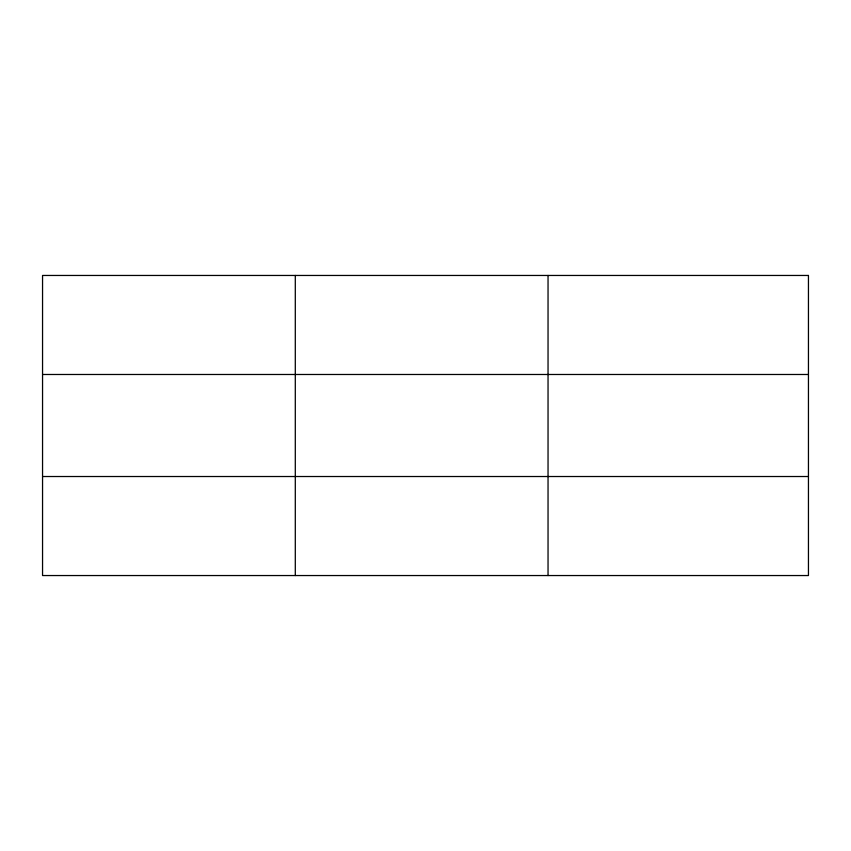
<?xml version="1.0" encoding="UTF-8"?>
<svg xmlns="http://www.w3.org/2000/svg" width="851" height="851" viewBox="0 0 851 851"><rect width="100%" height="100%" fill="white"/><g stroke="black" fill="none" stroke-linecap="round" stroke-linejoin="round"><path stroke-width="1.28" d="M295.297 275.458L295.297 575.542M548.044 275.458L548.044 575.542M42.55 374.483L808.45 374.483M42.55 476.517L808.45 476.517M808.45 275.458L808.45 575.542L42.55 575.542L42.55 275.458L808.45 275.458"/></g></svg>
